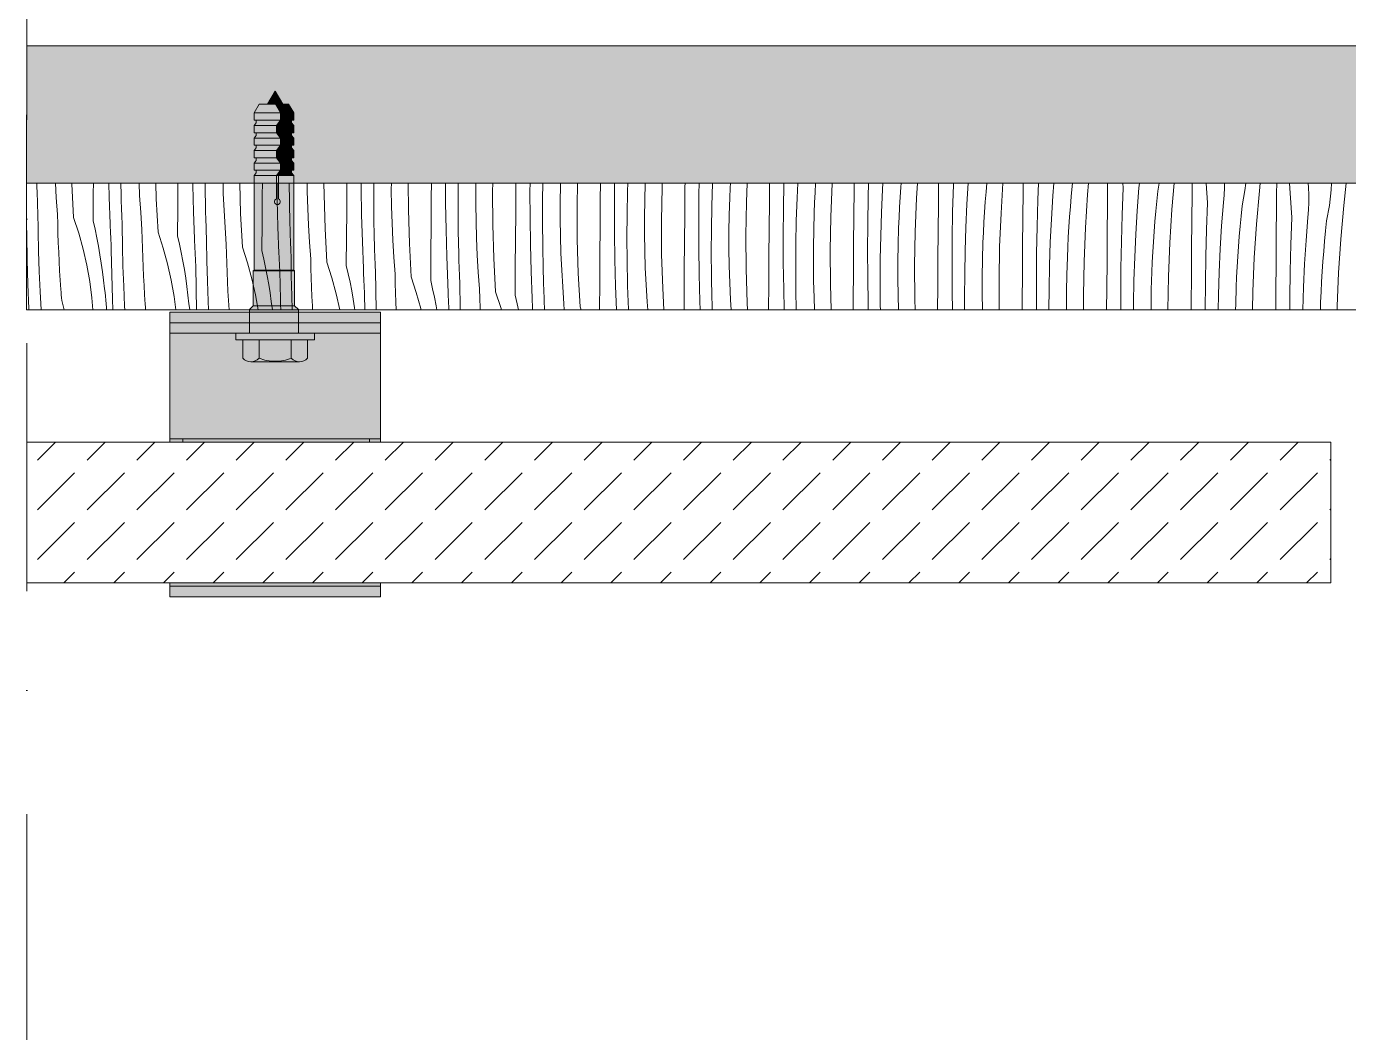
# Model space of a CAD drawing. Header units: millimetres. Extents: x -7826 to 55813, y 465 to 25965.
# Drawn here: x 2987 to 4868, y 20088 to 21520 of the extents above; entities that cross this region are included whole.
import ezdxf

# ---------------------------------------------------------------- set-up
doc = ezdxf.new("R2010")
doc.units = ezdxf.units.MM
doc.linetypes.add('Dot & Dashed', pattern=[670.277762, 352.777767, -176.388884, 0, -141.111112])
for name, color, linetype, lineweight in [('2D - Ogolne2', 251, 'Continuous', 15), ('2D Drafting - General102', 254, 'Continuous', 13), ('2D Drafting - General121', 255, 'Continuous', 0), ('2D Drafting - General2', 251, 'Continuous', 15), ('2D Drafting - General81', 251, 'Continuous', 20)]:
    doc.layers.add(name, color=color, linetype=linetype, lineweight=lineweight)

# ---------------------------------------------------------------- blocks, each defined once
blk = doc.blocks.new('*X28')
at = {"layer": '2D Drafting - General81', "linetype": 'Continuous'}
for p, q in [((-95813.7, 69548.5), (-95813.7, 69549.2)), ((-95813.5, 69542.9), (-95813.7, 69548.5)), ((-95813.3, 69537.4), (-95813.5, 69542.9)), ((-95813.1, 69531.8), (-95813.3, 69537.4)), ((-95812.9, 69526.3), (-95813.1, 69531.8)), ((-95786, 69528.8), (-95787.2, 69549.2)), ((-95763.9, 69548.4), (-95763.9, 69549.2)), ((-95761.4, 69500.7), (-95763.9, 69548.4)), ((-95733.6, 69495.8), (-95733.3, 69535.1)), ((-95733.3, 69535.1), (-95733.2, 69549.2)), ((-95710.8, 69529.6), (-95711.3, 69549.2)), ((-95693.8, 69532.8), (-95694.1, 69549.2)), ((-95693.6, 69527.3), (-95693.8, 69532.8)), ((-95667.4, 69531.7), (-95668.2, 69549.2)), ((-95665.9, 69507.6), (-95667.4, 69531.7)), ((-95643.8, 69527.2), (-95644.5, 69549.2)), ((-95613.2, 69513.9), (-95613, 69549.2)), ((-95591.7, 69546.6), (-95591.8, 69549.2)), ((-95590.7, 69508.5), (-95591.7, 69546.6)), ((-95574.4, 69544.7), (-95574.4, 69549.2)), ((-95573.7, 69511.7), (-95574.4, 69544.7)), ((-95548.4, 69534.6), (-95548.8, 69549.2)), ((-95547.3, 69510.5), (-95548.4, 69534.6)), ((-95523.8, 69506.1), (-95525.1, 69549.2)), ((-95493.2, 69492.8), (-95492.9, 69532.1)), ((-95492.9, 69532.1), (-95492.8, 69549.2)), ((-95471.6, 69525.4), (-95472, 69549.2)), ((-95454.3, 69523.5), (-95454.5, 69549.2)), ((-95429.1, 69537.6), (-95429.2, 69549.2)), ((-95428.3, 69513.5), (-95429.1, 69537.6)), ((-95405.1, 69532.7), (-95405.2, 69549.2)), ((-95403.7, 69484.9), (-95405.1, 69532.7)), ((-95372.8, 69510.9), (-95372.6, 69549.2)), ((-95352.1, 69542.4), (-95352.2, 69549.2)), ((-95351.6, 69504.3), (-95352.1, 69542.4)), ((-95334.5, 69535.4), (-95334.4, 69549.2)), ((-95334.3, 69502.4), (-95334.5, 69535.4)), ((-95309.4, 69540.6), (-95309.3, 69549.2)), ((-95309, 69516.4), (-95309.4, 69540.6)), ((-95285.1, 69511.5), (-95285.3, 69549.2)), ((-95252.5, 69529.1), (-95252.3, 69549.2)), ((-95232.1, 69521.2), (-95232.2, 69549.2)), ((-95214.4, 69514.2), (-95214.2, 69547.3)), ((-95214.2, 69547.3), (-95214.2, 69549.2)), ((-95189.3, 69543.6), (-95189.2, 69549.2)), ((-95189.3, 69519.4), (-95189.3, 69543.6)), ((-95165.3, 69538.2), (-95165.1, 69549.2)), ((-95165, 69490.3), (-95165.3, 69538.2)), ((-95132.4, 69507.9), (-95132.1, 69547.3)), ((-95132.1, 69547.3), (-95132.1, 69549.2)), ((-95112.2, 69538.2), (-95112.1, 69549.2)), ((-95112, 69500.1), (-95112.2, 69538.2)), ((-95094.2, 69526.1), (-95093.7, 69549.2)), ((-95069.2, 69522.4), (-95068.8, 69546.5)), ((-95068.8, 69546.5), (-95068.8, 69549.2)), ((-95045.2, 69517), (-95044.7, 69549.2)), ((-95012.1, 69526.1), (-95011.9, 69549.2)), ((-94992.1, 69517.1), (-94991.9, 69549.2)), ((-94974.1, 69504.9), (-94973.4, 69538)), ((-94973.4, 69538), (-94973, 69549.2)), ((-94948.8, 69525.4), (-94948.1, 69549.2)), ((-94925.2, 69495.8), (-94924.3, 69543.6)), ((-94924.3, 69543.6), (-94924.1, 69549.2)), ((-94892, 69504.9), (-94891.7, 69544.3)), ((-94891.7, 69544.3), (-94891.6, 69549.2)), ((-94872, 69495.9), (-94871.8, 69534)), ((-94871.8, 69534), (-94871.6, 69549.2)), ((-94853.4, 69516.8), (-94852.3, 69549.2)), ((-94828, 69528.3), (-94827.4, 69542.8)), ((-94827.4, 69542.8), (-94827, 69549.2)), ((-94804.3, 69522.5), (-94803.2, 69549.2)), ((-94771.6, 69523.1), (-94771.4, 69549.2)), ((-94751.7, 69512.9), (-94751.1, 69549.2)), ((-94732.2, 69528.7), (-94731.2, 69549.2)), ((-94707.3, 69521.7), (-94706.6, 69536.2)), ((-94706.6, 69536.2), (-94705.8, 69549.2)), ((-94684.2, 69501.3), (-94682.2, 69549.1)), ((-94682.2, 69549.1), (-94682.2, 69549.2)), ((-94651.5, 69501.9), (-94651.2, 69541.3)), ((-94651.2, 69541.3), (-94651.1, 69549.2)), ((-94631, 69529.9), (-94630.5, 69549.2)), ((-94612.1, 69507.5), (-94610.5, 69540.5)), ((-94610.5, 69540.5), (-94610, 69549.2)), ((-94585.6, 69529.5), (-94584.6, 69543.9)), ((-94584.6, 69543.9), (-94584.2, 69549.2)), ((-94562.2, 69527.9), (-94560.8, 69549.2)), ((-94531.1, 69520.1), (-94530.9, 69549.2)), ((-94511, 69508.7), (-94509.9, 69546.8)), ((-94509.9, 69546.8), (-94509.8, 69549.2)), ((-94490.5, 69519.3), (-94488.6, 69549.2)), ((-94464.5, 69522.8), (-94463.4, 69537.2)), ((-94463.4, 69537.2), (-94462.4, 69549.2)), ((-94442.1, 69506.7), (-94439.3, 69549.2)), ((-94411.1, 69498.9), (-94410.7, 69538.3)), ((-94410.7, 69538.3), (-94410.6, 69549.2)), ((-94389.9, 69525.7), (-94389, 69549.2)), ((-94370.4, 69498.2), (-94368.4, 69531.2)), ((-94368.4, 69531.2), (-94367, 69549.2)), ((-94342.1, 69530.5), (-94340.7, 69545)), ((-94340.7, 69545), (-94340.2, 69549.2)), ((-94322, 69485.6), (-94318.9, 69533.3)), ((-94318.9, 69533.3), (-94317.5, 69549.2)), ((-94290.7, 69517.1), (-94290.4, 69549.2)), ((-94269.8, 69504.5), (-94268.4, 69542.6)), ((-94268.4, 69542.6), (-94268.9, 69549.2)), ((-94248.3, 69510), (-94245.9, 69542.9)), ((-94245.9, 69542.9), (-94245.2, 69549.2)), ((-94220.6, 69523.8), (-94219.1, 69538.2)), ((-94219.1, 69538.2), (-94217.1, 69549.2)), ((-94198.9, 69512.1), (-94195.6, 69549.2)), ((-94170.6, 69495.9), (-94170.2, 69535.3)), ((-94170.2, 69535.3), (-94170.1, 69549.2)), ((-94148.3, 69521.4), (-94150.4, 69549.2)), ((-94125.8, 69521.8), (-94124.6, 69532.4)), ((-94124.6, 69532.4), (-94124, 69543.1)), ((-94124, 69543.1), (-94124, 69549.2)), ((-94099, 69517), (-94095.1, 69538.9)), ((-94095.1, 69538.9), (-94093.9, 69549.2)), ((-94078.8, 69490.9), (-94074.6, 69538.6)), ((-94074.6, 69538.6), (-94073.4, 69549.2)), ((-94050.2, 69514.1), (-94050, 69535)), ((-94050, 69535), (-94049.8, 69549.2)), ((-94030.8, 69535.1), (-94031.8, 69549.2)), ((-94028.2, 69500.3), (-94030.8, 69535.1)), ((-94004.6, 69543.4), (-94005.3, 69549.2)), ((-94004, 69532.7), (-94004.6, 69543.4)), ((-94004, 69522), (-94004, 69532.7)), ((-93975, 69517.7), (-93972.4, 69539.7)), ((-93972.4, 69539.7), (-93972, 69549.2)), ((-93954.5, 69517.4), (-93951, 69549.2)), ((-95812.7, 69520.7), (-95812.9, 69526.3)), ((-95812.5, 69515.2), (-95812.7, 69520.7)), ((-95812.2, 69509.6), (-95812.5, 69515.2)), ((-95784.2, 69504.7), (-95786, 69528.8)), ((-95709.4, 69491.5), (-95710.8, 69529.6)), ((-95693.5, 69521.7), (-95693.6, 69527.3)), ((-95693.3, 69516.2), (-95693.5, 69521.7)), ((-95693.1, 69510.6), (-95693.3, 69516.2)), ((-95641.3, 69479.5), (-95643.8, 69527.2)), ((-95613.5, 69474.6), (-95613.2, 69513.9)), ((-95470.7, 69487.3), (-95471.6, 69525.4)), ((-95453.7, 69490.5), (-95454.3, 69523.5)), ((-95427.3, 69489.4), (-95428.3, 69513.5)), ((-95308.3, 69492.3), (-95309, 69516.4)), ((-95252.8, 69489.8), (-95252.5, 69529.1)), ((-95231.5, 69483.1), (-95232.1, 69521.2)), ((-95214.2, 69481.2), (-95214.4, 69514.2)), ((-95188.9, 69495.3), (-95189.3, 69519.4)), ((-95094.4, 69493.1), (-95094.2, 69526.1)), ((-95069.2, 69498.2), (-95069.2, 69522.4)), ((-95044.9, 69469.2), (-95045.2, 69517)), ((-95012.3, 69486.8), (-95012.1, 69526.1)), ((-94991.9, 69478.9), (-94992.1, 69517.1)), ((-94949.1, 69501.2), (-94948.8, 69525.4)), ((-94854, 69483.8), (-94853.4, 69516.8)), ((-94828.7, 69504.2), (-94828, 69528.3)), ((-94805.1, 69474.7), (-94804.3, 69522.5)), ((-94771.9, 69483.8), (-94771.6, 69523.1)), ((-94752, 69474.7), (-94751.7, 69512.9)), ((-94733.3, 69495.6), (-94732.2, 69528.7)), ((-94707.9, 69507.2), (-94707.3, 69521.7)), ((-94631.7, 69491.7), (-94631, 69529.9)), ((-94587.2, 69500.5), (-94586.5, 69515)), ((-94586.5, 69515), (-94585.6, 69529.5)), ((-94564.1, 69480.1), (-94562.2, 69527.9)), ((-94531.5, 69480.8), (-94531.1, 69520.1)), ((-94492, 69486.3), (-94490.5, 69519.3)), ((-94465.5, 69508.3), (-94464.5, 69522.8)), ((-94390.9, 69487.5), (-94389.9, 69525.7)), ((-94344.5, 69501.6), (-94343.3, 69516.1)), ((-94343.3, 69516.1), (-94342.1, 69530.5)), ((-94291, 69477.8), (-94290.7, 69517.1)), ((-94222, 69509.3), (-94220.6, 69523.8)), ((-94202, 69464.4), (-94198.9, 69512.1)), ((-94149.7, 69483.3), (-94148.3, 69521.4)), ((-94128.3, 69488.8), (-94125.8, 69521.8)), ((-94100.5, 69502.6), (-94099, 69517)), ((-94050.5, 69474.8), (-94050.2, 69514.1)), ((-94004.5, 69511.3), (-94004, 69522)), ((-93978.9, 69495.9), (-93975, 69517.7)), ((-93958.7, 69469.8), (-93954.5, 69517.4)), ((-95811.9, 69481), (-95812.2, 69509.6)), ((-95783.9, 69491.4), (-95784.2, 69504.7)), ((-95761.4, 69500.7), (-95754.1, 69478.3)), ((-95733.6, 69495.8), (-95730.9, 69483.8)), ((-95692.9, 69505.1), (-95693.1, 69510.6)), ((-95692.6, 69499.5), (-95692.9, 69505.1)), ((-95692.4, 69494), (-95692.6, 69499.5)), ((-95692.2, 69488.5), (-95692.4, 69494)), ((-95664.1, 69483.5), (-95665.9, 69507.6)), ((-95589.4, 69470.3), (-95590.7, 69508.5)), ((-95573.6, 69506.1), (-95573.7, 69511.7)), ((-95573.4, 69500.6), (-95573.6, 69506.1)), ((-95573.2, 69495), (-95573.4, 69500.6)), ((-95573, 69489.5), (-95573.2, 69495)), ((-95545.9, 69486.4), (-95547.3, 69510.5)), ((-95521.2, 69458.3), (-95523.8, 69506.1)), ((-95373.1, 69471.6), (-95372.8, 69510.9)), ((-95350.6, 69466.1), (-95351.6, 69504.3)), ((-95333.6, 69469.3), (-95334.3, 69502.4)), ((-95283.6, 69463.7), (-95285.1, 69511.5)), ((-95188.2, 69471.1), (-95188.9, 69495.3)), ((-95132.7, 69468.6), (-95132.4, 69507.9)), ((-95111.4, 69461.9), (-95112, 69500.1)), ((-95094.1, 69460), (-95094.4, 69493.1)), ((-95068.9, 69474.1), (-95069.2, 69498.2)), ((-94974.3, 69471.9), (-94974.1, 69504.9)), ((-94949.1, 69477.1), (-94949.1, 69501.2)), ((-94924.9, 69448), (-94925.2, 69495.8)), ((-94892.3, 69465.6), (-94892, 69504.9)), ((-94871.9, 69457.7), (-94872, 69495.9)), ((-94829.1, 69480.1), (-94828.7, 69504.2)), ((-94734, 69462.6), (-94733.3, 69495.6)), ((-94708.6, 69483), (-94707.9, 69507.2)), ((-94685, 69453.5), (-94684.2, 69501.3)), ((-94651.8, 69462.6), (-94651.5, 69501.9)), ((-94613.2, 69474.5), (-94612.1, 69507.5)), ((-94587.8, 69486), (-94587.2, 69500.5)), ((-94511.6, 69470.5), (-94511, 69508.7)), ((-94467.2, 69479.3), (-94466.4, 69493.8)), ((-94466.4, 69493.8), (-94465.5, 69508.3)), ((-94444.1, 69459), (-94442.1, 69506.7)), ((-94411.4, 69459.6), (-94411.1, 69498.9)), ((-94372, 69465.2), (-94370.4, 69498.2)), ((-94345.5, 69487.1), (-94344.5, 69501.6)), ((-94270.8, 69466.3), (-94269.8, 69504.5)), ((-94250.3, 69477), (-94248.3, 69510)), ((-94224.4, 69480.4), (-94223.3, 69494.9)), ((-94223.3, 69494.9), (-94222, 69509.3)), ((-94170.9, 69456.6), (-94170.6, 69495.9)), ((-94101.9, 69488.2), (-94100.5, 69502.6)), ((-94029.7, 69462.1), (-94028.2, 69500.3)), ((-94008.2, 69467.6), (-94005.7, 69500.6)), ((-94005.7, 69500.6), (-94004.5, 69511.3)), ((-93980.5, 69481.4), (-93978.9, 69495.9)), ((-95828.2, 69484.6), (-95828.4, 69489.3)), ((-95828, 69480), (-95828.2, 69484.6)), ((-95827.7, 69475.3), (-95828, 69480)), ((-95827.2, 69440.4), (-95827.7, 69475.3)), ((-95811.2, 69452.5), (-95811.9, 69481)), ((-95783.6, 69478.1), (-95783.9, 69491.4)), ((-95783.1, 69464.7), (-95783.6, 69478.1)), ((-95754.1, 69478.3), (-95747.9, 69455.6)), ((-95730.9, 69483.8), (-95728.3, 69471.8)), ((-95709.2, 69486.8), (-95709.4, 69491.5)), ((-95709, 69482.1), (-95709.2, 69486.8)), ((-95708.8, 69477.5), (-95709, 69482.1)), ((-95708.6, 69472.8), (-95708.8, 69477.5)), ((-95691.8, 69459.9), (-95692.2, 69488.5)), ((-95663.9, 69470.2), (-95664.1, 69483.5)), ((-95641.3, 69479.5), (-95634.1, 69457.1)), ((-95613.5, 69474.6), (-95610.8, 69462.6)), ((-95572.8, 69483.9), (-95573, 69489.5)), ((-95572.6, 69478.4), (-95572.8, 69483.9)), ((-95572.3, 69472.8), (-95572.6, 69478.4)), ((-95544.1, 69462.3), (-95545.9, 69486.4)), ((-95493.4, 69453.4), (-95493.2, 69492.8)), ((-95469.3, 69449.2), (-95470.7, 69487.3)), ((-95453.5, 69485), (-95453.7, 69490.5)), ((-95453.3, 69479.4), (-95453.5, 69485)), ((-95453.1, 69473.9), (-95453.3, 69479.4)), ((-95425.8, 69465.3), (-95427.3, 69489.4)), ((-95401.2, 69437.1), (-95403.7, 69484.9)), ((-95307.2, 69468.2), (-95308.3, 69492.3)), ((-95253, 69450.4), (-95252.8, 69489.8)), ((-95230.5, 69444.9), (-95231.5, 69483.1)), ((-95213.5, 69448.2), (-95214.2, 69481.2)), ((-95163.6, 69442.6), (-95165, 69490.3)), ((-95012.6, 69447.4), (-95012.3, 69486.8)), ((-94991.4, 69440.7), (-94991.9, 69478.9)), ((-94948.8, 69452.9), (-94949.1, 69477.1)), ((-94854.2, 69450.7), (-94854, 69483.8)), ((-94829.1, 69455.9), (-94829.1, 69480.1)), ((-94804.8, 69426.8), (-94805.1, 69474.7)), ((-94772.2, 69444.4), (-94771.9, 69483.8)), ((-94751.8, 69436.6), (-94752, 69474.7)), ((-94709, 69458.9), (-94708.6, 69483)), ((-94631.9, 69453.5), (-94631.7, 69491.7)), ((-94613.9, 69441.4), (-94613.2, 69474.5)), ((-94588.6, 69461.9), (-94587.8, 69486)), ((-94565, 69432.3), (-94564.1, 69480.1)), ((-94531.8, 69441.4), (-94531.5, 69480.8)), ((-94493.2, 69453.3), (-94492, 69486.3)), ((-94467.8, 69464.8), (-94467.2, 69479.3)), ((-94391.5, 69449.4), (-94390.9, 69487.5)), ((-94346.4, 69472.6), (-94345.5, 69487.1)), ((-94324, 69437.8), (-94322, 69485.6)), ((-94291.3, 69438.4), (-94291, 69477.8)), ((-94251.9, 69444), (-94250.3, 69477)), ((-94225.4, 69466), (-94224.4, 69480.4)), ((-94150.8, 69445.2), (-94149.7, 69483.3)), ((-94130.3, 69455.8), (-94128.3, 69488.8)), ((-94103.2, 69473.7), (-94101.9, 69488.2)), ((-94081.9, 69443.2), (-94078.8, 69490.9)), ((-94050.9, 69435.4), (-94050.5, 69474.8)), ((-93981.9, 69467), (-93980.5, 69481.4)), ((-95782.6, 69451.4), (-95783.1, 69464.7)), ((-95747.9, 69455.6), (-95742.7, 69432.7)), ((-95728.3, 69471.8), (-95726, 69459.7)), ((-95726, 69459.7), (-95723.9, 69447.6)), ((-95708.4, 69468.1), (-95708.6, 69472.8)), ((-95708.1, 69463.5), (-95708.4, 69468.1)), ((-95707.9, 69458.8), (-95708.1, 69463.5)), ((-95707.7, 69454.1), (-95707.9, 69458.8)), ((-95691.1, 69431.3), (-95691.8, 69459.9)), ((-95663.5, 69456.9), (-95663.9, 69470.2)), ((-95663, 69443.6), (-95663.5, 69456.9)), ((-95634.1, 69457.1), (-95627.8, 69434.4)), ((-95610.8, 69462.6), (-95608.3, 69450.6)), ((-95589.2, 69465.7), (-95589.4, 69470.3)), ((-95589, 69461), (-95589.2, 69465.7)), ((-95588.7, 69456.3), (-95589, 69461)), ((-95588.5, 69451.6), (-95588.7, 69456.3)), ((-95572.1, 69467.3), (-95572.3, 69472.8)), ((-95571.8, 69438.7), (-95572.1, 69467.3)), ((-95543.8, 69449), (-95544.1, 69462.3)), ((-95521.2, 69458.3), (-95514, 69435.9)), ((-95452.9, 69468.3), (-95453.1, 69473.9)), ((-95452.7, 69462.8), (-95452.9, 69468.3)), ((-95452.5, 69457.2), (-95452.7, 69462.8)), ((-95452.3, 69451.7), (-95452.5, 69457.2)), ((-95424, 69441.2), (-95425.8, 69465.3)), ((-95373.4, 69432.2), (-95373.1, 69471.6)), ((-95349.2, 69428), (-95350.6, 69466.1)), ((-95333.4, 69463.8), (-95333.6, 69469.3)), ((-95333.3, 69458.2), (-95333.4, 69463.8)), ((-95333.1, 69452.7), (-95333.3, 69458.2)), ((-95305.7, 69444.1), (-95307.2, 69468.2)), ((-95281.1, 69416), (-95283.6, 69463.7)), ((-95187.1, 69447), (-95188.2, 69471.1)), ((-95133, 69429.2), (-95132.7, 69468.6)), ((-95110.5, 69423.8), (-95111.4, 69461.9)), ((-95093.5, 69427), (-95094.1, 69460)), ((-95068.1, 69450), (-95068.9, 69474.1)), ((-95043.5, 69421.4), (-95044.9, 69469.2)), ((-94974.1, 69438.9), (-94974.3, 69471.9)), ((-94892.6, 69426.2), (-94892.3, 69465.6)), ((-94871.3, 69419.6), (-94871.9, 69457.7)), ((-94828.7, 69431.8), (-94829.1, 69455.9)), ((-94734.2, 69429.6), (-94734, 69462.6)), ((-94709, 69434.7), (-94709, 69458.9)), ((-94652.1, 69423.2), (-94651.8, 69462.6)), ((-94588.9, 69437.7), (-94588.6, 69461.9)), ((-94511.8, 69432.4), (-94511.6, 69470.5)), ((-94468.5, 69440.7), (-94467.8, 69464.8)), ((-94444.9, 69411.1), (-94444.1, 69459)), ((-94411.7, 69420.2), (-94411.4, 69459.6)), ((-94373.1, 69432.1), (-94372, 69465.2)), ((-94347.7, 69443.7), (-94347.1, 69458.1)), ((-94347.1, 69458.1), (-94346.4, 69472.6)), ((-94271.5, 69428.2), (-94270.8, 69466.3)), ((-94226.3, 69451.5), (-94225.4, 69466)), ((-94203.9, 69416.6), (-94202, 69464.4)), ((-94171.3, 69417.3), (-94170.9, 69456.6)), ((-94131.8, 69422.8), (-94130.3, 69455.8)), ((-94105.3, 69444.8), (-94104.3, 69459.3)), ((-94104.3, 69459.3), (-94103.2, 69473.7)), ((-94030.7, 69424), (-94029.7, 69462.1)), ((-94010.2, 69434.7), (-94008.2, 69467.6)), ((-93983.1, 69452.5), (-93981.9, 69467)), ((-93961.8, 69422), (-93958.7, 69469.8)), ((-95826.3, 69405.5), (-95827.2, 69440.4)), ((-95810.2, 69423.9), (-95811.2, 69452.5)), ((-95781.9, 69438.1), (-95782.6, 69451.4)), ((-95781.2, 69424.8), (-95781.9, 69438.1)), ((-95723.9, 69447.6), (-95722, 69435.5)), ((-95707.1, 69419.2), (-95707.7, 69454.1)), ((-95662.5, 69430.3), (-95663, 69443.6)), ((-95608.3, 69450.6), (-95606, 69438.6)), ((-95606, 69438.6), (-95603.8, 69426.5)), ((-95588.3, 69447), (-95588.5, 69451.6)), ((-95588.1, 69442.3), (-95588.3, 69447)), ((-95587.8, 69437.6), (-95588.1, 69442.3)), ((-95587.6, 69432.9), (-95587.8, 69437.6)), ((-95571.1, 69410.1), (-95571.8, 69438.7)), ((-95543.4, 69435.7), (-95543.8, 69449)), ((-95493.4, 69453.4), (-95490.7, 69441.4)), ((-95490.7, 69441.4), (-95488.2, 69429.4)), ((-95469.1, 69444.5), (-95469.3, 69449.2)), ((-95468.9, 69439.8), (-95469.1, 69444.5)), ((-95468.7, 69435.1), (-95468.9, 69439.8)), ((-95452, 69446.1), (-95452.3, 69451.7)), ((-95451.7, 69417.5), (-95452, 69446.1)), ((-95423.7, 69427.9), (-95424, 69441.2)), ((-95401.2, 69437.1), (-95393.9, 69414.8)), ((-95332.9, 69447.1), (-95333.1, 69452.7)), ((-95332.7, 69441.6), (-95332.9, 69447.1)), ((-95332.4, 69436), (-95332.7, 69441.6)), ((-95303.9, 69420), (-95305.7, 69444.1)), ((-95253.3, 69411.1), (-95253, 69450.4)), ((-95229.1, 69406.8), (-95230.5, 69444.9)), ((-95213.4, 69442.6), (-95213.5, 69448.2)), ((-95213.2, 69437.1), (-95213.4, 69442.6)), ((-95213, 69431.5), (-95213.2, 69437.1)), ((-95185.7, 69422.9), (-95187.1, 69447)), ((-95161, 69394.8), (-95163.6, 69442.6)), ((-95067, 69425.8), (-95068.1, 69450)), ((-95012.9, 69408.1), (-95012.6, 69447.4)), ((-94990.4, 69402.6), (-94991.4, 69440.7)), ((-94973.4, 69405.8), (-94974.1, 69438.9)), ((-94948.1, 69428.8), (-94948.8, 69452.9)), ((-94923.4, 69400.2), (-94924.9, 69448)), ((-94854, 69417.7), (-94854.2, 69450.7)), ((-94772.5, 69405.1), (-94772.2, 69444.4)), ((-94684.7, 69405.7), (-94685, 69453.5)), ((-94631.7, 69415.4), (-94631.9, 69453.5)), ((-94614.1, 69408.4), (-94613.9, 69441.4)), ((-94588.9, 69413.6), (-94588.9, 69437.7)), ((-94532.1, 69402.1), (-94531.8, 69441.4)), ((-94493.8, 69420.3), (-94493.2, 69453.3)), ((-94468.9, 69416.5), (-94468.5, 69440.7)), ((-94391.8, 69411.2), (-94391.5, 69449.4)), ((-94348.4, 69419.5), (-94347.7, 69443.7)), ((-94324.8, 69390), (-94324, 69437.8)), ((-94291.6, 69399.1), (-94291.3, 69438.4)), ((-94253, 69411), (-94251.9, 69444)), ((-94227.6, 69422.5), (-94227, 69437)), ((-94227, 69437), (-94226.3, 69451.5)), ((-94151.4, 69407), (-94150.8, 69445.2)), ((-94106.2, 69430.3), (-94105.3, 69444.8)), ((-94083.9, 69395.4), (-94081.9, 69443.2)), ((-93985.3, 69423.6), (-93984.3, 69438.1)), ((-93984.3, 69438.1), (-93983.1, 69452.5)), ((-95808.8, 69395.4), (-95810.2, 69423.9)), ((-95780.4, 69411.5), (-95781.2, 69424.8)), ((-95742.7, 69432.7), (-95738.5, 69409.5)), ((-95722, 69435.5), (-95720.2, 69423.4)), ((-95720.2, 69423.4), (-95718.7, 69411.2)), ((-95706.2, 69384.3), (-95707.1, 69419.2)), ((-95690.1, 69402.7), (-95691.1, 69431.3)), ((-95661.9, 69417), (-95662.5, 69430.3)), ((-95627.8, 69434.4), (-95622.6, 69411.5)), ((-95603.8, 69426.5), (-95601.9, 69414.4)), ((-95587, 69398), (-95587.6, 69432.9)), ((-95543, 69422.4), (-95543.4, 69435.7)), ((-95542.4, 69409.1), (-95543, 69422.4)), ((-95514, 69435.9), (-95507.8, 69413.3)), ((-95488.2, 69429.4), (-95485.9, 69417.4)), ((-95468.5, 69430.5), (-95468.7, 69435.1)), ((-95468.2, 69425.8), (-95468.5, 69430.5)), ((-95468, 69421.1), (-95468.2, 69425.8)), ((-95467.8, 69416.4), (-95468, 69421.1)), ((-95423.4, 69414.5), (-95423.7, 69427.9)), ((-95373.4, 69432.2), (-95370.7, 69420.3)), ((-95370.7, 69420.3), (-95368.1, 69408.3)), ((-95349, 69423.3), (-95349.2, 69428)), ((-95348.8, 69418.6), (-95349, 69423.3)), ((-95348.6, 69414), (-95348.8, 69418.6)), ((-95332.2, 69430.5), (-95332.4, 69436)), ((-95332, 69424.9), (-95332.2, 69430.5)), ((-95331.6, 69396.4), (-95332, 69424.9)), ((-95303.7, 69406.7), (-95303.9, 69420)), ((-95212.8, 69426), (-95213, 69431.5)), ((-95212.6, 69420.4), (-95212.8, 69426)), ((-95212.4, 69414.9), (-95212.6, 69420.4)), ((-95183.9, 69398.8), (-95185.7, 69422.9)), ((-95133.2, 69389.9), (-95133, 69429.2)), ((-95109.1, 69385.6), (-95110.5, 69423.8)), ((-95093.3, 69421.4), (-95093.5, 69427)), ((-95093.1, 69415.9), (-95093.3, 69421.4)), ((-95065.6, 69401.7), (-95067, 69425.8)), ((-95041, 69373.6), (-95043.5, 69421.4)), ((-94947, 69404.7), (-94948.1, 69428.8)), ((-94892.8, 69386.9), (-94892.6, 69426.2)), ((-94870.3, 69381.4), (-94871.3, 69419.6)), ((-94828, 69407.6), (-94828.7, 69431.8)), ((-94803.4, 69379), (-94804.8, 69426.8)), ((-94751.2, 69398.4), (-94751.8, 69436.6)), ((-94733.9, 69396.5), (-94734.2, 69429.6)), ((-94708.7, 69410.6), (-94709, 69434.7)), ((-94652.4, 69383.9), (-94652.1, 69423.2)), ((-94564.7, 69384.5), (-94565, 69432.3)), ((-94511.7, 69394.2), (-94511.8, 69432.4)), ((-94494, 69387.2), (-94493.8, 69420.3)), ((-94412, 69380.9), (-94411.7, 69420.2)), ((-94373.8, 69399.1), (-94373.1, 69432.1)), ((-94348.8, 69395.4), (-94348.4, 69419.5)), ((-94271.7, 69390), (-94271.5, 69428.2)), ((-94228.4, 69398.3), (-94227.6, 69422.5)), ((-94132.9, 69389.8), (-94131.8, 69422.8)), ((-94107, 69415.8), (-94106.2, 69430.3)), ((-94051.2, 69396.1), (-94050.9, 69435.4)), ((-94031.3, 69385.8), (-94030.7, 69424)), ((-94011.8, 69401.6), (-94010.2, 69434.7)), ((-93986.2, 69409.1), (-93985.3, 69423.6)), ((-93963.8, 69374.3), (-93961.8, 69422)), ((-95825.1, 69370.6), (-95826.3, 69405.5)), ((-95779.4, 69398.2), (-95780.4, 69411.5)), ((-95738.5, 69409.5), (-95735.3, 69386.2)), ((-95718.7, 69411.2), (-95717.4, 69399)), ((-95688.8, 69374.2), (-95690.1, 69402.7)), ((-95661.1, 69403.7), (-95661.9, 69417)), ((-95660.3, 69390.4), (-95661.1, 69403.7)), ((-95622.6, 69411.5), (-95618.4, 69388.3)), ((-95601.9, 69414.4), (-95600.2, 69402.2)), ((-95600.2, 69402.2), (-95598.7, 69390)), ((-95570.1, 69381.6), (-95571.1, 69410.1)), ((-95541.8, 69395.8), (-95542.4, 69409.1)), ((-95507.8, 69413.3), (-95502.6, 69390.3)), ((-95485.9, 69417.4), (-95483.8, 69405.3)), ((-95483.8, 69405.3), (-95481.8, 69393.2)), ((-95467.5, 69411.8), (-95467.8, 69416.4)), ((-95467, 69376.9), (-95467.5, 69411.8)), ((-95451, 69389), (-95451.7, 69417.5)), ((-95422.9, 69401.2), (-95423.4, 69414.5)), ((-95422.4, 69387.9), (-95422.9, 69401.2)), ((-95393.9, 69414.8), (-95387.7, 69392.1)), ((-95368.1, 69408.3), (-95365.8, 69396.2)), ((-95348.4, 69409.3), (-95348.6, 69414)), ((-95348.2, 69404.6), (-95348.4, 69409.3)), ((-95347.9, 69399.9), (-95348.2, 69404.6)), ((-95347.7, 69395.3), (-95347.9, 69399.9)), ((-95303.3, 69393.4), (-95303.7, 69406.7)), ((-95281.1, 69416), (-95273.9, 69393.6)), ((-95253.3, 69411.1), (-95250.6, 69399.1)), ((-95250.6, 69399.1), (-95248.1, 69387.1)), ((-95229, 69402.1), (-95229.1, 69406.8)), ((-95228.7, 69397.5), (-95229, 69402.1)), ((-95212.1, 69409.3), (-95212.4, 69414.9)), ((-95211.9, 69403.8), (-95212.1, 69409.3)), ((-95211.6, 69375.2), (-95211.9, 69403.8)), ((-95092.9, 69410.3), (-95093.1, 69415.9)), ((-95092.7, 69404.8), (-95092.9, 69410.3)), ((-95092.5, 69399.2), (-95092.7, 69404.8)), ((-95092.3, 69393.7), (-95092.5, 69399.2)), ((-95063.8, 69377.7), (-95065.6, 69401.7)), ((-95013.2, 69369.2), (-95012.9, 69408.1)), ((-94989.2, 69369.2), (-94990.4, 69402.6)), ((-94973.2, 69400.3), (-94973.4, 69405.8)), ((-94973.1, 69394.7), (-94973.2, 69400.3)), ((-94945.5, 69380.6), (-94947, 69404.7)), ((-94921.8, 69369.2), (-94923.4, 69400.2)), ((-94853.3, 69384.6), (-94854, 69417.7)), ((-94826.9, 69383.5), (-94828, 69407.6)), ((-94772.7, 69369.2), (-94772.5, 69405.1)), ((-94707.9, 69386.5), (-94708.7, 69410.6)), ((-94683.6, 69369.2), (-94684.7, 69405.7)), ((-94631.2, 69377.2), (-94631.7, 69415.4)), ((-94613.9, 69375.3), (-94614.1, 69408.4)), ((-94588.6, 69389.4), (-94588.9, 69413.6)), ((-94532.3, 69369.2), (-94532.1, 69402.1)), ((-94468.9, 69392.4), (-94468.9, 69416.5)), ((-94444.6, 69369.2), (-94444.9, 69411.1)), ((-94391.6, 69373), (-94391.8, 69411.2)), ((-94373.9, 69369.2), (-94373.8, 69399.1)), ((-94291.9, 69369.2), (-94291.6, 69399.1)), ((-94253.7, 69377.9), (-94253, 69411)), ((-94204.7, 69369.2), (-94203.9, 69416.6)), ((-94171.6, 69377.9), (-94171.3, 69417.3)), ((-94151.6, 69369.2), (-94151.4, 69407)), ((-94108.3, 69377.2), (-94107.6, 69401.3)), ((-94107.6, 69401.3), (-94107, 69415.8)), ((-94012.9, 69369.2), (-94011.8, 69401.6)), ((-93986.9, 69394.6), (-93986.2, 69409.1)), ((-95807.3, 69369.2), (-95808.8, 69395.4)), ((-95779.2, 69394.3), (-95779.4, 69398.2)), ((-95778.9, 69390.4), (-95779.2, 69394.3)), ((-95778.5, 69386.4), (-95778.9, 69390.4)), ((-95777.9, 69382.5), (-95778.5, 69386.4)), ((-95777.2, 69378.7), (-95777.9, 69382.5)), ((-95735.3, 69386.2), (-95733.8, 69369.2)), ((-95716.6, 69393.7), (-95717.4, 69399)), ((-95715.9, 69388.4), (-95716.6, 69393.7)), ((-95715.3, 69383), (-95715.9, 69388.4)), ((-95714.8, 69377.6), (-95715.3, 69383)), ((-95705.7, 69369.2), (-95706.2, 69384.3)), ((-95659.4, 69377.1), (-95660.3, 69390.4)), ((-95618.4, 69388.3), (-95615.8, 69369.2)), ((-95598.7, 69390), (-95597.3, 69377.8)), ((-95586.3, 69369.2), (-95587, 69398)), ((-95569.5, 69369.2), (-95570.1, 69381.6)), ((-95541, 69382.5), (-95541.8, 69395.8)), ((-95540.2, 69369.2), (-95541, 69382.5)), ((-95502.6, 69390.3), (-95498.7, 69369.2)), ((-95481.8, 69393.2), (-95480.1, 69381)), ((-95480.1, 69381), (-95478.6, 69369.2)), ((-95450.3, 69369.2), (-95451, 69389)), ((-95421.7, 69374.6), (-95422.4, 69387.9)), ((-95387.7, 69392.1), (-95382.5, 69369.2)), ((-95365.8, 69396.2), (-95363.7, 69384.1)), ((-95363.7, 69384.1), (-95361.8, 69372)), ((-95347.5, 69390.6), (-95347.7, 69395.3)), ((-95347.1, 69369.2), (-95347.5, 69390.6)), ((-95331, 69369.2), (-95331.6, 69396.4)), ((-95302.8, 69380.1), (-95303.3, 69393.4)), ((-95273.9, 69393.6), (-95267.6, 69370.9)), ((-95248.1, 69387.1), (-95245.7, 69375)), ((-95228.5, 69392.8), (-95228.7, 69397.5)), ((-95228.3, 69388.1), (-95228.5, 69392.8)), ((-95228.1, 69383.4), (-95228.3, 69388.1)), ((-95227.9, 69378.8), (-95228.1, 69383.4)), ((-95183.6, 69385.5), (-95183.9, 69398.8)), ((-95183.2, 69372.2), (-95183.6, 69385.5)), ((-95161, 69394.8), (-95153.8, 69372.4)), ((-95133.2, 69389.9), (-95130.5, 69377.9)), ((-95108.9, 69381), (-95109.1, 69385.6)), ((-95108.7, 69376.3), (-95108.9, 69381)), ((-95092.1, 69388.1), (-95092.3, 69393.7)), ((-95091.8, 69382.6), (-95092.1, 69388.1)), ((-95091.7, 69369.2), (-95091.8, 69382.6)), ((-94972.9, 69389.2), (-94973.1, 69394.7)), ((-94972.7, 69383.6), (-94972.9, 69389.2)), ((-94972.5, 69378.1), (-94972.7, 69383.6)), ((-94944.7, 69369.2), (-94945.5, 69380.6)), ((-94892.9, 69369.2), (-94892.8, 69386.9)), ((-94869.9, 69369.2), (-94870.3, 69381.4)), ((-94853.2, 69379.1), (-94853.3, 69384.6)), ((-94826.1, 69369.2), (-94826.9, 69383.5)), ((-94750.5, 69369.2), (-94751.2, 69398.4)), ((-94733.4, 69369.2), (-94733.9, 69396.5)), ((-94707.2, 69369.2), (-94707.9, 69386.5)), ((-94652.5, 69369.2), (-94652.4, 69383.9)), ((-94588, 69369.2), (-94588.6, 69389.4)), ((-94564.2, 69369.2), (-94564.7, 69384.5)), ((-94511.3, 69369.2), (-94511.7, 69394.2)), ((-94493.9, 69369.2), (-94494, 69387.2)), ((-94468.5, 69369.2), (-94468.9, 69392.4)), ((-94412.1, 69369.2), (-94412, 69380.9)), ((-94348.8, 69371.2), (-94348.8, 69395.4)), ((-94324.7, 69369.2), (-94324.8, 69390)), ((-94271.6, 69369.2), (-94271.7, 69390)), ((-94228.7, 69374.2), (-94228.4, 69398.3)), ((-94133.4, 69369.2), (-94132.9, 69389.8)), ((-94084.3, 69369.2), (-94083.9, 69395.4)), ((-94051.4, 69369.2), (-94051.2, 69396.1)), ((-94031.4, 69369.2), (-94031.3, 69385.8)), ((-93987.5, 69380.1), (-93986.9, 69394.6)), ((-95825.1, 69369.2), (-95825.1, 69370.6)), ((-95776.3, 69374.8), (-95777.2, 69378.7)), ((-95775.3, 69371), (-95776.3, 69374.8)), ((-95774.8, 69369.2), (-95775.3, 69371)), ((-95714.5, 69372.3), (-95714.8, 69377.6)), ((-95714.4, 69369.2), (-95714.5, 69372.3)), ((-95688.5, 69369.2), (-95688.8, 69374.2)), ((-95659.2, 69373.1), (-95659.4, 69377.1)), ((-95658.9, 69369.2), (-95659.2, 69373.1)), ((-95596.5, 69372.5), (-95597.3, 69377.8)), ((-95596.1, 69369.2), (-95596.5, 69372.5)), ((-95466.8, 69369.2), (-95467, 69376.9)), ((-95421.4, 69369.2), (-95421.7, 69374.6)), ((-95361.8, 69372), (-95361.4, 69369.2)), ((-95302.4, 69369.2), (-95302.8, 69380.1)), ((-95267.6, 69370.9), (-95267.3, 69369.2)), ((-95245.7, 69375), (-95244.7, 69369.2)), ((-95227.6, 69374.1), (-95227.9, 69378.8)), ((-95227.4, 69369.4), (-95227.6, 69374.1)), ((-95227.4, 69369.2), (-95227.4, 69369.4)), ((-95211.4, 69369.2), (-95211.6, 69375.2)), ((-95183.1, 69369.2), (-95183.2, 69372.2)), ((-95153.8, 69372.4), (-95152.9, 69369.2)), ((-95130.5, 69377.9), (-95128.7, 69369.2)), ((-95108.5, 69371.6), (-95108.7, 69376.3)), ((-95108.4, 69369.2), (-95108.5, 69371.6)), ((-95063.6, 69369.2), (-95063.8, 69377.7)), ((-95041, 69373.6), (-95039.5, 69369.2)), ((-94972.2, 69372.5), (-94972.5, 69378.1)), ((-94972.1, 69369.2), (-94972.2, 69372.5)), ((-94853, 69373.5), (-94853.2, 69379.1)), ((-94852.8, 69369.2), (-94853, 69373.5)), ((-94802.9, 69369.2), (-94803.4, 69379)), ((-94631, 69369.2), (-94631.2, 69377.2)), ((-94613.7, 69369.2), (-94613.9, 69375.3)), ((-94391.5, 69369.2), (-94391.6, 69373)), ((-94348.8, 69369.2), (-94348.8, 69371.2)), ((-94253.7, 69369.2), (-94253.7, 69377.9)), ((-94228.7, 69369.2), (-94228.7, 69374.2)), ((-94171.6, 69369.2), (-94171.6, 69377.9)), ((-94108.4, 69369.2), (-94108.3, 69377.2)), ((-93987.8, 69369.2), (-93987.5, 69380.1)), ((-93963.9, 69369.2), (-93963.8, 69374.3))]:
    blk.add_line(p, q, dxfattribs=at)
blk = doc.blocks.new('Wype_nienie_28')
at = {"layer": '2D Drafting - General2', "linetype": 'Continuous'}
for p, q in [((-78792.9, 69549.2), (-95828.4, 69549.2)), ((-95828.4, 69549.2), (-95828.4, 69369.2)), ((-95828.4, 69369.2), (-78792.9, 69369.2))]:
    blk.add_line(p, q, dxfattribs=at)
at = {"layer": '2D Drafting - General81', "linetype": 'Continuous'}
blk.add_blockref('*X28', (0, 0), dxfattribs=at)

msp = doc.modelspace()

# ---------------------------------------------------------------- hatches: boundary and pattern name
at = {"layer": '2D Drafting - General102', "linetype": 'Continuous'}
for points in [[(3491.2, 21098.01), (3191.2, 21098.01), (3191.2, 21113.01), (3491.2, 21113.01)], [(3191.2, 20933.01), (3191.2, 21098.01), (3491.2, 21098.01), (3491.2, 20933.01)], [(3491.2, 21083.01), (3191.2, 21083.01), (3191.2, 21098.01), (3491.2, 21098.01)], [(3491.2, 20933.01), (3491.2, 20928.1), (3191.2, 20928.1), (3191.2, 20933.01)], [(3191.2, 20723.01), (3191.2, 20728.1), (3491.2, 20728.1), (3491.2, 20723.01)], [(3191.2, 20708.01), (3191.2, 20723.01), (3491.2, 20723.01), (3491.2, 20708.01)]]:
    msp.add_hatch(color=256, dxfattribs=at).paths.add_polyline_path(points, flags=0)
at = {"layer": '2D Drafting - General121', "linetype": 'Continuous'}
for points in [[(3341.1, 21427.61), (3330.29, 21408.88), (3351.91, 21408.88)], [(3318.33, 21408.88), (3311.18, 21396.5), (3348.66, 21396.5), (3341.52, 21408.88)], [(3341.52, 21408.88), (3348.66, 21396.5), (3351.62, 21396.5), (3344.47, 21408.88)], [(3344.47, 21408.88), (3351.62, 21396.5), (3367.53, 21396.5), (3360.38, 21408.88)], [(3311.18, 21386.15), (3348.66, 21386.15), (3348.66, 21396.5), (3311.18, 21396.5)], [(3314.14, 21386.15), (3314.14, 21382.45), (3311.18, 21378.71), (3342.92, 21378.71), (3348.66, 21386.15)], [(3345.88, 21378.71), (3351.62, 21386.15), (3348.66, 21386.15), (3342.92, 21378.71)], [(3364.57, 21386.15), (3351.62, 21386.15), (3345.88, 21378.71), (3367.53, 21378.71), (3364.57, 21382.45)], [(3351.62, 21386.15), (3351.62, 21396.5), (3348.66, 21396.5), (3348.66, 21386.15)], [(3351.62, 21386.15), (3367.53, 21386.15), (3367.53, 21396.5), (3351.62, 21396.5)], [(3311.18, 21378.71), (3311.18, 21368.35), (3342.92, 21368.35), (3342.92, 21378.71)], [(3314.14, 21368.35), (3314.14, 21364.65), (3311.18, 21360.91), (3348.66, 21360.91), (3342.92, 21368.35)], [(3345.88, 21368.35), (3345.88, 21378.71), (3342.92, 21378.71), (3342.92, 21368.35)], [(3342.92, 21368.35), (3348.66, 21360.91), (3351.62, 21360.91), (3345.88, 21368.35)], [(3367.53, 21378.71), (3345.88, 21378.71), (3345.88, 21368.35), (3367.53, 21368.35)], [(3364.57, 21368.35), (3345.88, 21368.35), (3351.62, 21360.91), (3367.53, 21360.91), (3364.57, 21364.65)], [(3311.18, 21360.91), (3311.18, 21350.56), (3348.66, 21350.56), (3348.66, 21360.91)], [(3314.14, 21350.56), (3314.14, 21346.86), (3311.18, 21343.11), (3342.92, 21343.11), (3348.66, 21350.56)], [(3348.66, 21350.56), (3342.92, 21343.11), (3345.88, 21343.11), (3351.62, 21350.56)], [(3345.88, 21343.11), (3367.53, 21343.11), (3364.57, 21346.86), (3364.57, 21350.56), (3351.62, 21350.56)], [(3348.66, 21360.91), (3348.66, 21350.56), (3351.62, 21350.56), (3351.62, 21360.91)], [(3367.53, 21360.91), (3351.62, 21360.91), (3351.62, 21350.56), (3367.53, 21350.56)], [(3311.18, 21332.76), (3342.92, 21332.76), (3342.92, 21343.11), (3311.18, 21343.11)], [(3314.14, 21332.76), (3314.14, 21329.06), (3311.18, 21325.32), (3348.66, 21325.32), (3342.92, 21332.76)], [(3345.88, 21332.76), (3345.88, 21343.11), (3342.92, 21343.11), (3342.92, 21332.76)], [(3342.92, 21332.76), (3348.66, 21325.32), (3351.62, 21325.32), (3345.88, 21332.76)], [(3367.53, 21343.11), (3345.88, 21343.11), (3345.88, 21332.76), (3367.53, 21332.76)], [(3364.57, 21332.76), (3345.88, 21332.76), (3351.62, 21325.32), (3367.53, 21325.32), (3364.57, 21329.06)], [(3311.18, 21314.96), (3348.66, 21314.96), (3348.66, 21325.32), (3311.18, 21325.32)], [(3314.14, 21314.96), (3314.14, 21311.26), (3311.18, 21307.52), (3342.92, 21307.52), (3348.66, 21314.96)], [(3345.88, 21307.52), (3351.62, 21314.96), (3348.66, 21314.96), (3342.92, 21307.52)], [(3364.57, 21314.96), (3351.62, 21314.96), (3345.88, 21307.52), (3367.53, 21307.52), (3364.57, 21311.26)], [(3351.62, 21314.96), (3351.62, 21325.32), (3348.66, 21325.32), (3348.66, 21314.96)], [(3367.53, 21325.32), (3351.62, 21325.32), (3351.62, 21314.96), (3367.53, 21314.96)], [(3311.18, 21173.1), (3367.53, 21173.1), (3367.53, 21307.52), (3345.88, 21307.52), (3345.88, 21274.21, -5.4750432), (3342.92, 21274.21), (3342.92, 21307.52), (3311.18, 21307.52)], [(3342.92, 21307.52), (3342.92, 21274.21, 5.4750432), (3345.88, 21274.21), (3345.88, 21307.52)], [(3309.93, 21171.86), (3368.78, 21171.86), (3367.53, 21173.1), (3311.18, 21173.1)], [(3309.93, 21122.11), (3368.78, 21122.11), (3368.78, 21171.86), (3309.93, 21171.86)], [(3304.62, 21116.52), (3374.19, 21116.52), (3374.19, 21116.7), (3368.78, 21122.11), (3310.03, 21122.11), (3304.62, 21116.7)], [(3304.52, 21083.01), (3341.2, 21083.01), (3374.19, 21083.01), (3374.19, 21113.01), (3338.27, 21113.01), (3304.52, 21113.01)], [(3304.52, 21113.01), (3304.52, 21083.01), (3341.2, 21083.01), (3374.19, 21083.01), (3374.19, 21113.01), (3337.32, 21113.01)], [(3304.62, 21113.01), (3337.32, 21113.01), (3361.68, 21113.01), (3374.19, 21113.01), (3374.19, 21116.52), (3304.62, 21116.52)], [(3341.2, 21083.01), (3285.28, 21083.01), (3285.28, 21073.69), (3341.2, 21073.69), (3397.12, 21073.69), (3397.12, 21083.01)], [(3294.99, 21073.69), (3294.99, 21047.52, 0.4195601), (3318.29, 21047.52), (3318.29, 21073.69)], [(3318.29, 21073.69), (3318.29, 21047.52, 0.092424), (3341.2, 21043.25, 0.092424), (3364.11, 21047.52), (3364.11, 21073.69), (3341.2, 21073.69)], [(3364.11, 21073.69), (3364.11, 21047.52, 0.4195601), (3387.41, 21047.52), (3387.41, 21073.69)], [(3341.2, 21043.25, -0.092424), (3318.29, 21047.52, -0.201281), (3306.64, 21042.63), (3375.76, 21042.63, -0.201281), (3364.11, 21047.52, -0.092424)]]:
    msp.add_hatch(color=256, dxfattribs=at).paths.add_polyline_path(points, flags=0)
at = {"layer": '2D Drafting - General81', "linetype": 'Continuous'}
h = msp.add_hatch(dxfattribs=at)
h.set_pattern_fill('SOLID___DASHED', color=256, style=0, pattern_type=2)
h.set_pattern_definition([(45, (98815.82, -48252.71), (-70.71068, 70.71068), []), (45, (98780.46, -48217.35), (-70.71068, 70.71068), [75, -25])])
h.paths.add_polyline_path([(20022.95, 21296.52), (20022.95, 21492.07), (2987.96, 21492.07), (2987.38, 21296.52)], flags=0)
msp.add_hatch(color=256, dxfattribs=at).paths.add_polyline_path([(3475.19, 20928.1), (3475.19, 20933.01), (3209.96, 20933.01), (3209.96, 20928.1)], flags=0)
msp.add_hatch(color=256, dxfattribs=at).paths.add_polyline_path([(3475.19, 20928.1), (3475.19, 20933.01), (3209.96, 20933.01), (3209.96, 20928.1)], flags=0)
h = msp.add_hatch(dxfattribs=at)
h.set_pattern_fill('BETON', color=256, style=0, pattern_type=2)
h.set_pattern_definition([(45, (98815.82, -48252.71), (-70.71068, 70.71068), [75, -25]), (45, (98815.82, -48182), (-70.71068, 70.71068), [75, -25])])
h.paths.add_polyline_path([(4842.78, 20728.1), (4842.78, 20928.1), (2987.96, 20928.1), (2987.96, 20728.1)], flags=0)

# ---------------------------------------------------------------- linework, layer by layer
at = {"layer": '2D - Ogolne2', "linetype": 'Continuous'}
for p, q in [((3330.29, 21408.88), (3341.1, 21427.61)), ((3351.91, 21408.88), (3341.1, 21427.61)), ((3318.33, 21408.88), (3311.18, 21396.5)), ((3360.38, 21408.88), (3318.33, 21408.88)), ((3341.52, 21408.88), (3348.66, 21396.5)), ((3344.47, 21408.88), (3351.62, 21396.5)), ((3360.38, 21408.88), (3367.53, 21396.5)), ((3367.53, 21396.5), (3311.18, 21396.5)), ((3311.18, 21396.5), (3311.18, 21386.15)), ((3367.53, 21386.15), (3311.18, 21386.15)), ((3314.14, 21386.15), (3314.14, 21382.45)), ((3348.66, 21386.15), (3342.92, 21378.71)), ((3351.62, 21386.15), (3345.88, 21378.71)), ((3348.66, 21396.5), (3348.66, 21386.15)), ((3351.62, 21396.5), (3351.62, 21386.15)), ((3364.57, 21386.15), (3364.57, 21382.45)), ((3367.53, 21396.5), (3367.53, 21386.15)), ((3314.14, 21382.45), (3311.18, 21378.71)), ((3367.53, 21378.71), (3311.18, 21378.71)), ((3311.18, 21378.71), (3311.18, 21368.35)), ((3367.53, 21368.35), (3311.18, 21368.35)), ((3311.18, 21368.35), (3314.14, 21368.35)), ((3314.14, 21368.35), (3314.14, 21364.65)), ((3342.92, 21378.71), (3342.92, 21368.35)), ((3342.92, 21368.35), (3348.66, 21360.91)), ((3345.88, 21378.71), (3345.88, 21368.35)), ((3345.88, 21368.35), (3351.62, 21360.91)), ((3364.57, 21382.45), (3367.53, 21378.71)), ((3367.53, 21368.35), (3364.57, 21368.35)), ((3364.57, 21368.35), (3364.57, 21364.65)), ((3367.53, 21378.71), (3367.53, 21368.35)), ((3314.14, 21364.65), (3311.18, 21360.91)), ((3367.53, 21360.91), (3311.18, 21360.91)), ((3311.18, 21360.91), (3311.18, 21350.56)), ((3367.53, 21350.56), (3311.18, 21350.56)), ((3311.18, 21350.56), (3314.14, 21350.56)), ((3314.14, 21346.86), (3311.18, 21343.11)), ((3314.14, 21350.56), (3314.14, 21346.86)), ((3348.66, 21350.56), (3342.92, 21343.11)), ((3351.62, 21350.56), (3345.88, 21343.11)), ((3348.66, 21360.91), (3348.66, 21350.56)), ((3351.62, 21360.91), (3351.62, 21350.56)), ((3364.57, 21364.65), (3367.53, 21360.91)), ((3364.57, 21350.56), (3364.57, 21346.86)), ((3367.53, 21350.56), (3364.57, 21350.56)), ((3364.57, 21346.86), (3367.53, 21343.11)), ((3367.53, 21360.91), (3367.53, 21350.56)), ((3367.53, 21343.11), (3311.18, 21343.11)), ((3311.18, 21343.11), (3311.18, 21332.76)), ((3367.53, 21332.76), (3311.18, 21332.76)), ((3311.18, 21332.76), (3314.14, 21332.76)), ((3314.14, 21329.06), (3311.18, 21325.32)), ((3314.14, 21332.76), (3314.14, 21329.06)), ((3342.92, 21343.11), (3342.92, 21332.76)), ((3342.92, 21332.76), (3348.66, 21325.32)), ((3345.88, 21343.11), (3345.88, 21332.76)), ((3345.88, 21332.76), (3351.62, 21325.32)), ((3364.57, 21332.76), (3364.57, 21329.06)), ((3367.53, 21332.76), (3364.57, 21332.76)), ((3364.57, 21329.06), (3367.53, 21325.32)), ((3367.53, 21343.11), (3367.53, 21332.76)), ((3367.53, 21325.32), (3311.18, 21325.32)), ((3311.18, 21325.32), (3311.18, 21314.96)), ((3367.53, 21314.96), (3311.18, 21314.96)), ((3311.18, 21314.96), (3314.14, 21314.96)), ((3314.14, 21311.26), (3311.18, 21307.52)), ((3314.14, 21314.96), (3314.14, 21311.26)), ((3348.66, 21314.96), (3342.92, 21307.52)), ((3351.62, 21314.96), (3345.88, 21307.52)), ((3348.66, 21325.32), (3348.66, 21314.96)), ((3351.62, 21325.32), (3351.62, 21314.96)), ((3364.57, 21314.96), (3364.57, 21311.26)), ((3367.53, 21314.96), (3364.57, 21314.96)), ((3364.57, 21311.26), (3367.53, 21307.52)), ((3367.53, 21325.32), (3367.53, 21314.96)), ((3367.53, 21307.52), (3311.18, 21307.52)), ((3311.18, 21307.52), (3311.18, 21173.1)), ((3342.92, 21307.52), (3342.92, 21274.21)), ((3345.88, 21307.52), (3345.88, 21274.21)), ((3367.53, 21307.52), (3367.53, 21173.1)), ((3311.18, 21173.1), (3309.93, 21171.86)), ((3368.78, 21171.86), (3309.93, 21171.86)), ((3309.93, 21171.86), (3309.93, 21122.11)), ((3311.18, 21173.1), (3367.53, 21173.1)), ((3367.53, 21173.1), (3368.78, 21171.86)), ((3368.78, 21171.86), (3368.78, 21122.11)), ((3309.93, 21122.11), (3304.52, 21116.7)), ((3368.78, 21122.11), (3309.93, 21122.11)), ((3368.78, 21122.11), (3374.19, 21116.7)), ((3304.52, 21116.7), (3304.52, 21113.01)), ((3304.52, 21113.01), (3338.27, 21113.01)), ((3374.19, 21113.01), (3337.32, 21113.01)), ((3374.19, 21116.7), (3374.19, 21113.01))]:
    msp.add_line(p, q, dxfattribs=at)
msp.add_arc((3344.4, 21270.3), 4.18, 110.70161, 69.29839, dxfattribs=at)
at = {"layer": '2D Drafting - General2', "linetype": 'Dot & Dashed'}
msp.add_line((2987.96, 5967.9), (2987.96, 22848.18), dxfattribs=at)
at = {"layer": '2D Drafting - General2', "linetype": 'Continuous'}
for p, q in [((3191.2, 21113.01), (3191.2, 20933.01)), ((3191.2, 21098.01), (3191.2, 21113.01)), ((3304.52, 21083.01), (3304.52, 21113.01)), ((3374.19, 21083.01), (3374.19, 21113.01)), ((3491.2, 21113.01), (3491.2, 20933.01)), ((3491.2, 21113.01), (3491.2, 21098.01)), ((3191.2, 21098.01), (3491.2, 21098.01)), ((3285.28, 21083.01), (3341.2, 21083.01)), ((3285.28, 21073.69), (3285.28, 21083.01)), ((3341.2, 21073.69), (3285.28, 21073.69)), ((3294.99, 21047.52), (3294.99, 21073.69)), ((3318.29, 21047.52), (3318.29, 21073.69)), ((3397.12, 21083.01), (3341.2, 21083.01)), ((3341.2, 21073.69), (3397.12, 21073.69)), ((3364.11, 21047.52), (3364.11, 21073.69)), ((3387.41, 21047.52), (3387.41, 21073.69)), ((3397.12, 21073.69), (3397.12, 21083.01)), ((3306.64, 21042.63), (3375.76, 21042.63)), ((3191.2, 20928.1), (3191.2, 20933.01)), ((3491.2, 20933.01), (3191.2, 20933.01)), ((3491.2, 20928.1), (3491.2, 20933.01)), ((4842.78, 20928.1), (2987.96, 20928.19)), ((4842.78, 20928.1), (4842.78, 20728.19)), ((4842.78, 20728.19), (2987.96, 20728.19)), ((3191.2, 20708.01), (3191.2, 20728.1)), ((3491.2, 20708.01), (3491.2, 20728.1)), ((3491.2, 20723.01), (3191.2, 20723.01)), ((3491.2, 20708.01), (3191.2, 20708.01))]:
    msp.add_line(p, q, dxfattribs=at)
at = {"layer": '2D Drafting - General2', "linetype": 'Continuous', "flags": 128}
for points in [[(20022.95, 21296.52), (20022.95, 21492.07), (2987.96, 21492.07), (2987.38, 21296.52)], [(3341.1, 21427.61), (3330.29, 21408.88), (3351.91, 21408.88)], [(3318.33, 21408.88), (3311.18, 21396.5), (3348.66, 21396.5), (3341.52, 21408.88)], [(3341.52, 21408.88), (3348.66, 21396.5), (3351.62, 21396.5), (3344.47, 21408.88)], [(3344.47, 21408.88), (3351.62, 21396.5), (3367.53, 21396.5), (3360.38, 21408.88)], [(3311.18, 21386.15), (3348.66, 21386.15), (3348.66, 21396.5), (3311.18, 21396.5)], [(3314.14, 21386.15), (3314.14, 21382.45), (3311.18, 21378.71), (3342.92, 21378.71), (3348.66, 21386.15)], [(3345.88, 21378.71), (3351.62, 21386.15), (3348.66, 21386.15), (3342.92, 21378.71)], [(3364.57, 21386.15), (3351.62, 21386.15), (3345.88, 21378.71), (3367.53, 21378.71), (3364.57, 21382.45)], [(3351.62, 21386.15), (3351.62, 21396.5), (3348.66, 21396.5), (3348.66, 21386.15)], [(3351.62, 21386.15), (3367.53, 21386.15), (3367.53, 21396.5), (3351.62, 21396.5)], [(3311.18, 21378.71), (3311.18, 21368.35), (3342.92, 21368.35), (3342.92, 21378.71)], [(3314.14, 21368.35), (3314.14, 21364.65), (3311.18, 21360.91), (3348.66, 21360.91), (3342.92, 21368.35)], [(3345.88, 21368.35), (3345.88, 21378.71), (3342.92, 21378.71), (3342.92, 21368.35)], [(3342.92, 21368.35), (3348.66, 21360.91), (3351.62, 21360.91), (3345.88, 21368.35)], [(3367.53, 21378.71), (3345.88, 21378.71), (3345.88, 21368.35), (3367.53, 21368.35)], [(3364.57, 21368.35), (3345.88, 21368.35), (3351.62, 21360.91), (3367.53, 21360.91), (3364.57, 21364.65)], [(3311.18, 21360.91), (3311.18, 21350.56), (3348.66, 21350.56), (3348.66, 21360.91)], [(3314.14, 21350.56), (3314.14, 21346.86), (3311.18, 21343.11), (3342.92, 21343.11), (3348.66, 21350.56)], [(3348.66, 21350.56), (3342.92, 21343.11), (3345.88, 21343.11), (3351.62, 21350.56)], [(3345.88, 21343.11), (3367.53, 21343.11), (3364.57, 21346.86), (3364.57, 21350.56), (3351.62, 21350.56)], [(3348.66, 21360.91), (3348.66, 21350.56), (3351.62, 21350.56), (3351.62, 21360.91)], [(3367.53, 21360.91), (3351.62, 21360.91), (3351.62, 21350.56), (3367.53, 21350.56)], [(3311.18, 21332.76), (3342.92, 21332.76), (3342.92, 21343.11), (3311.18, 21343.11)], [(3314.14, 21332.76), (3314.14, 21329.06), (3311.18, 21325.32), (3348.66, 21325.32), (3342.92, 21332.76)], [(3345.88, 21332.76), (3345.88, 21343.11), (3342.92, 21343.11), (3342.92, 21332.76)], [(3342.92, 21332.76), (3348.66, 21325.32), (3351.62, 21325.32), (3345.88, 21332.76)], [(3367.53, 21343.11), (3345.88, 21343.11), (3345.88, 21332.76), (3367.53, 21332.76)], [(3364.57, 21332.76), (3345.88, 21332.76), (3351.62, 21325.32), (3367.53, 21325.32), (3364.57, 21329.06)], [(3311.18, 21314.96), (3348.66, 21314.96), (3348.66, 21325.32), (3311.18, 21325.32)], [(3314.14, 21314.96), (3314.14, 21311.26), (3311.18, 21307.52), (3342.92, 21307.52), (3348.66, 21314.96)], [(3345.88, 21307.52), (3351.62, 21314.96), (3348.66, 21314.96), (3342.92, 21307.52)], [(3364.57, 21314.96), (3351.62, 21314.96), (3345.88, 21307.52), (3367.53, 21307.52), (3364.57, 21311.26)], [(3351.62, 21314.96), (3351.62, 21325.32), (3348.66, 21325.32), (3348.66, 21314.96)], [(3367.53, 21325.32), (3351.62, 21325.32), (3351.62, 21314.96), (3367.53, 21314.96)], [(3309.93, 21171.86), (3368.78, 21171.86), (3367.53, 21173.1), (3311.18, 21173.1)], [(3309.93, 21122.11), (3368.78, 21122.11), (3368.78, 21171.86), (3309.93, 21171.86)], [(3304.62, 21116.52), (3374.19, 21116.52), (3374.19, 21116.7), (3368.78, 21122.11), (3310.03, 21122.11), (3304.62, 21116.7)], [(3491.2, 21098.01), (3191.2, 21098.01), (3191.2, 21113.01), (3491.2, 21113.01)], [(3304.52, 21083.01), (3341.2, 21083.01), (3374.19, 21083.01), (3374.19, 21113.01), (3338.27, 21113.01), (3304.52, 21113.01)], [(3304.52, 21113.01), (3304.52, 21083.01), (3341.2, 21083.01), (3374.19, 21083.01), (3374.19, 21113.01), (3337.32, 21113.01)], [(3304.62, 21113.01), (3337.32, 21113.01), (3361.68, 21113.01), (3374.19, 21113.01), (3374.19, 21116.52), (3304.62, 21116.52)], [(3191.2, 20933.01), (3191.2, 21098.01), (3491.2, 21098.01), (3491.2, 20933.01)], [(3491.2, 21083.01), (3191.2, 21083.01), (3191.2, 21098.01), (3491.2, 21098.01)], [(3341.2, 21083.01), (3285.28, 21083.01), (3285.28, 21073.69), (3341.2, 21073.69), (3397.12, 21073.69), (3397.12, 21083.01)], [(3491.2, 20933.01), (3491.2, 20928.1), (3191.2, 20928.1), (3191.2, 20933.01)], [(3475.19, 20928.1), (3475.19, 20933.01), (3209.96, 20933.01), (3209.96, 20928.1)], [(3475.19, 20928.1), (3475.19, 20933.01), (3209.96, 20933.01), (3209.96, 20928.1)], [(4842.78, 20728.1), (4842.78, 20928.1), (2987.96, 20928.1), (2987.96, 20728.1)], [(3191.2, 20723.01), (3191.2, 20728.1), (3491.2, 20728.1), (3491.2, 20723.01)], [(3191.2, 20708.01), (3191.2, 20723.01), (3491.2, 20723.01), (3491.2, 20708.01)]]:
    msp.add_lwpolyline(points, close=True, dxfattribs=at)
for points in [[(3311.18, 21173.1), (3367.53, 21173.1), (3367.53, 21307.52), (3345.88, 21307.52), (3345.88, 21274.21, -5.4750432), (3342.92, 21274.21), (3342.92, 21307.52), (3311.18, 21307.52)], [(3342.92, 21307.52), (3342.92, 21274.21, 5.4750432), (3345.88, 21274.21), (3345.88, 21307.52)], [(3294.99, 21073.69), (3294.99, 21047.52, 0.4195601), (3318.29, 21047.52), (3318.29, 21073.69)], [(3318.29, 21073.69), (3318.29, 21047.52, 0.092424), (3341.2, 21043.25, 0.092424), (3364.11, 21047.52), (3364.11, 21073.69), (3341.2, 21073.69)], [(3364.11, 21073.69), (3364.11, 21047.52, 0.4195601), (3387.41, 21047.52), (3387.41, 21073.69)], [(3341.2, 21043.25, -0.092424), (3318.29, 21047.52, -0.201281), (3306.64, 21042.63), (3375.76, 21042.63, -0.201281), (3364.11, 21047.52, -0.092424)]]:
    msp.add_lwpolyline(points, format="xyb", close=True, dxfattribs=at)
at = {"layer": '2D Drafting - General2', "linetype": 'Continuous'}
for centre, radius, start, end in [((3306.64, 21058.96), 16.33, 224.47805, 315.52195), ((3341.2, 21106.83), 63.58, 248.87798, 270), ((3341.2, 21106.83), 63.58, 270, 291.12202), ((3375.76, 21058.96), 16.33, 224.47805, 315.52195)]:
    msp.add_arc(centre, radius, start, end, dxfattribs=at)

# ---------------------------------------------------------------- block references
at = {"layer": '2D Drafting - General81', "linetype": 'Continuous'}
msp.add_blockref('Wype_nienie_28', (98815.82, -48252.71), dxfattribs=at)

doc.saveas('drawing.dxf')
